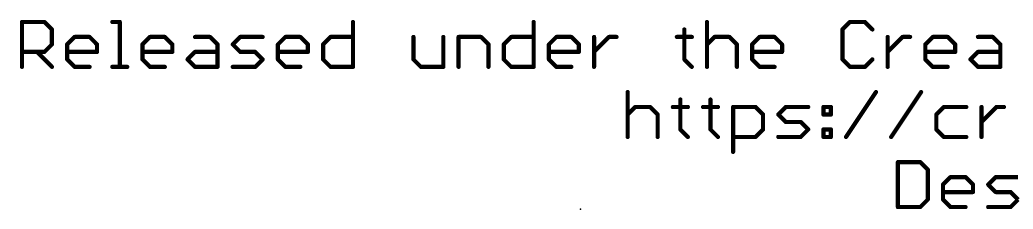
# Model space of a CAD drawing. Extents: x -37 to 70, y -9 to 26.
# Drawn here: x -36.83 to -0.83, y -8.89 to -2.03 of the extents above; entities that cross this region are included whole.
import ezdxf

# ---------------------------------------------------------------- set-up
doc = ezdxf.new("R2010")
doc.units = 0
doc.layers.add('23', color=53, linetype='CONTINUOUS')
doc.layers.add('51', color=53, linetype='CONTINUOUS')

msp = doc.modelspace()

# ---------------------------------------------------------------- linework, layer by layer
at = {"layer": '23'}
msp.add_point((-16.51, -8.89), dxfattribs=at)
at = {"layer": '51', "const_width": 0.1524}
for points in [[(-36.7538, -3.7338), (-36.7538, -2.1068)], [(-36.7538, -2.1068), (-35.9403, -2.1068)], [(-35.9403, -2.1068), (-35.6691, -2.378)], [(-33.4795, -2.1068), (-33.2083, -2.1068)], [(-33.2083, -2.1068), (-33.2083, -3.7338)], [(-24.7548, -2.1068), (-24.7548, -3.7338)], [(-18.2061, -2.1068), (-18.2061, -3.7338)], [(-11.9236, -2.1068), (-11.9236, -3.7338)], [(-6.741, -2.1068), (-7.0121, -2.378)], [(-6.1986, -2.1068), (-6.741, -2.1068)], [(-5.9275, -2.378), (-6.1986, -2.1068)], [(-35.6691, -2.378), (-35.6691, -2.9203)], [(-12.7439, -2.378), (-12.7439, -3.4626)], [(-7.0121, -2.378), (-7.0121, -3.4626)], [(-35.6691, -2.9203), (-35.9403, -3.1915)], [(-35.1166, -2.9203), (-34.8455, -2.6491)], [(-35.1166, -3.4626), (-35.1166, -2.9203)], [(-34.8455, -2.6491), (-34.3032, -2.6491)], [(-34.3032, -2.6491), (-34.032, -2.9203)], [(-34.032, -2.9203), (-34.032, -3.1915)], [(-32.388, -2.9203), (-32.1169, -2.6491)], [(-32.388, -3.4626), (-32.388, -2.9203)], [(-32.1169, -2.6491), (-31.5746, -2.6491)], [(-31.5746, -2.6491), (-31.3034, -2.9203)], [(-31.3034, -2.9203), (-31.3034, -3.1915)], [(-30.4797, -2.6491), (-29.9374, -2.6491)], [(-29.9374, -2.6491), (-29.6662, -2.9203)], [(-29.6662, -2.9203), (-29.6662, -3.7338)], [(-29.1137, -2.9203), (-28.8426, -2.6491)], [(-28.8426, -3.1915), (-29.1137, -2.9203)], [(-28.8426, -2.6491), (-28.0291, -2.6491)], [(-27.4766, -2.9203), (-27.2054, -2.6491)], [(-27.4766, -3.4626), (-27.4766, -2.9203)], [(-27.2054, -2.6491), (-26.6631, -2.6491)], [(-26.6631, -2.6491), (-26.3919, -2.9203)], [(-26.3919, -2.9203), (-26.3919, -3.1915)], [(-25.8394, -2.9203), (-25.5683, -2.6491)], [(-25.8394, -3.4626), (-25.8394, -2.9203)], [(-25.5683, -2.6491), (-24.7548, -2.6491)], [(-22.5651, -2.6491), (-22.5651, -3.4626)], [(-21.4805, -3.7338), (-21.4805, -2.6491)], [(-20.928, -3.7338), (-20.928, -2.6491)], [(-20.928, -2.6491), (-20.1145, -2.6491)], [(-20.1145, -2.6491), (-19.8433, -2.9203)], [(-19.8433, -2.9203), (-19.8433, -3.7338)], [(-19.2908, -2.9203), (-19.0196, -2.6491)], [(-19.2908, -3.4626), (-19.2908, -2.9203)], [(-19.0196, -2.6491), (-18.2061, -2.6491)], [(-17.6536, -2.9203), (-17.3825, -2.6491)], [(-17.6536, -3.4626), (-17.6536, -2.9203)], [(-17.3825, -2.6491), (-16.8402, -2.6491)], [(-16.8402, -2.6491), (-16.569, -2.9203)], [(-16.569, -2.9203), (-16.569, -3.1915)], [(-16.0165, -3.7338), (-16.0165, -2.6491)], [(-16.0165, -3.1915), (-15.4742, -2.6491)], [(-15.4742, -2.6491), (-15.203, -2.6491)], [(-13.015, -2.6491), (-12.4727, -2.6491)], [(-11.9236, -2.9203), (-11.6524, -2.6491)], [(-11.6524, -2.6491), (-11.1101, -2.6491)], [(-11.1101, -2.6491), (-10.8389, -2.9203)], [(-10.8389, -2.9203), (-10.8389, -3.7338)], [(-10.2864, -2.9203), (-10.0153, -2.6491)], [(-10.2864, -3.4626), (-10.2864, -2.9203)], [(-10.0153, -2.6491), (-9.4729, -2.6491)], [(-9.4729, -2.6491), (-9.2018, -2.9203)], [(-9.2018, -2.9203), (-9.2018, -3.1915)], [(-5.375, -3.7338), (-5.375, -2.6491)], [(-5.375, -3.1915), (-4.8326, -2.6491)], [(-4.8326, -2.6491), (-4.5615, -2.6491)], [(-4.0107, -2.9203), (-3.7395, -2.6491)], [(-4.0107, -3.4626), (-4.0107, -2.9203)], [(-3.7395, -2.6491), (-3.1972, -2.6491)], [(-3.1972, -2.6491), (-2.926, -2.9203)], [(-2.926, -2.9203), (-2.926, -3.1915)], [(-2.1024, -2.6491), (-1.56, -2.6491)], [(-1.56, -2.6491), (-1.2889, -2.9203)], [(-1.2889, -2.9203), (-1.2889, -3.7338)], [(-35.9403, -3.1915), (-36.7538, -3.1915)], [(-36.2115, -3.1915), (-35.6691, -3.7338)], [(-34.032, -3.1915), (-35.1166, -3.1915)], [(-31.3034, -3.1915), (-32.388, -3.1915)], [(-30.7509, -3.4626), (-30.4797, -3.1915)], [(-30.4797, -3.1915), (-29.6662, -3.1915)], [(-28.3002, -3.1915), (-28.8426, -3.1915)], [(-28.0291, -3.4626), (-28.3002, -3.1915)], [(-26.3919, -3.1915), (-27.4766, -3.1915)], [(-16.569, -3.1915), (-17.6536, -3.1915)], [(-9.2018, -3.1915), (-10.2864, -3.1915)], [(-2.926, -3.1915), (-4.0107, -3.1915)], [(-2.3735, -3.4626), (-2.1024, -3.1915)], [(-2.1024, -3.1915), (-1.2889, -3.1915)], [(-34.8455, -3.7338), (-35.1166, -3.4626)], [(-32.1169, -3.7338), (-32.388, -3.4626)], [(-30.4797, -3.7338), (-30.7509, -3.4626)], [(-28.3002, -3.7338), (-28.0291, -3.4626)], [(-27.2054, -3.7338), (-27.4766, -3.4626)], [(-25.5683, -3.7338), (-25.8394, -3.4626)], [(-22.5651, -3.4626), (-22.294, -3.7338)], [(-19.0196, -3.7338), (-19.2908, -3.4626)], [(-17.3825, -3.7338), (-17.6536, -3.4626)], [(-12.7439, -3.4626), (-12.4727, -3.7338)], [(-10.0153, -3.7338), (-10.2864, -3.4626)], [(-7.0121, -3.4626), (-6.741, -3.7338)], [(-6.1986, -3.7338), (-5.9275, -3.4626)], [(-3.7395, -3.7338), (-4.0107, -3.4626)], [(-2.1024, -3.7338), (-2.3735, -3.4626)], [(-34.3032, -3.7338), (-34.8455, -3.7338)], [(-33.4795, -3.7338), (-32.9372, -3.7338)], [(-31.5746, -3.7338), (-32.1169, -3.7338)], [(-29.6662, -3.7338), (-30.4797, -3.7338)], [(-29.1137, -3.7338), (-28.3002, -3.7338)], [(-26.6631, -3.7338), (-27.2054, -3.7338)], [(-24.7548, -3.7338), (-25.5683, -3.7338)], [(-22.294, -3.7338), (-21.4805, -3.7338)], [(-18.2061, -3.7338), (-19.0196, -3.7338)], [(-16.8402, -3.7338), (-17.3825, -3.7338)], [(-9.4729, -3.7338), (-10.0153, -3.7338)], [(-6.741, -3.7338), (-6.1986, -3.7338)], [(-3.1972, -3.7338), (-3.7395, -3.7338)], [(-1.2889, -3.7338), (-2.1024, -3.7338)], [(-14.7966, -4.6468), (-14.7966, -6.2738)], [(-6.8837, -6.2738), (-5.7991, -4.6468)], [(-5.2466, -6.2738), (-4.1619, -4.6468)], [(-12.8883, -4.918), (-12.8883, -6.0026)], [(-11.7969, -4.918), (-11.7969, -6.0026)], [(-14.7966, -5.4603), (-14.5255, -5.1891)], [(-14.5255, -5.1891), (-13.9832, -5.1891)], [(-13.9832, -5.1891), (-13.712, -5.4603)], [(-13.712, -5.4603), (-13.712, -6.2738)], [(-13.1595, -5.1891), (-12.6172, -5.1891)], [(-12.0681, -5.1891), (-11.5257, -5.1891)], [(-10.9766, -6.8161), (-10.9766, -5.1891)], [(-10.9766, -5.1891), (-10.1631, -5.1891)], [(-10.1631, -5.1891), (-9.892, -5.4603)], [(-9.892, -5.4603), (-9.892, -6.0026)], [(-9.3395, -5.4603), (-9.0683, -5.1891)], [(-9.0683, -5.7315), (-9.3395, -5.4603)], [(-9.0683, -5.1891), (-8.2548, -5.1891)], [(-7.7023, -5.1891), (-7.4311, -5.1891)], [(-7.7023, -5.4603), (-7.7023, -5.1891)], [(-7.4311, -5.4603), (-7.7023, -5.4603)], [(-7.4311, -5.1891), (-7.4311, -5.4603)], [(-3.3382, -5.1891), (-3.6094, -5.4603)], [(-3.6094, -5.4603), (-3.6094, -6.0026)], [(-2.5248, -5.1891), (-3.3382, -5.1891)], [(-1.9723, -6.2738), (-1.9723, -5.1891)], [(-1.9723, -5.7315), (-1.4299, -5.1891)], [(-1.4299, -5.1891), (-1.1588, -5.1891)], [(-8.526, -5.7315), (-9.0683, -5.7315)], [(-8.2548, -6.0026), (-8.526, -5.7315)], [(-12.8883, -6.0026), (-12.6172, -6.2738)], [(-11.7969, -6.0026), (-11.5257, -6.2738)], [(-9.892, -6.0026), (-10.1631, -6.2738)], [(-8.526, -6.2738), (-8.2548, -6.0026)], [(-7.7023, -6.0026), (-7.4311, -6.0026)], [(-7.7023, -6.2738), (-7.7023, -6.0026)], [(-7.4311, -6.0026), (-7.4311, -6.2738)], [(-3.6094, -6.0026), (-3.3382, -6.2738)], [(-10.1631, -6.2738), (-10.9766, -6.2738)], [(-9.3395, -6.2738), (-8.526, -6.2738)], [(-7.4311, -6.2738), (-7.7023, -6.2738)], [(-3.3382, -6.2738), (-2.5248, -6.2738)], [(-5.0038, -7.1868), (-5.0038, -8.8138)], [(-4.1903, -7.1868), (-5.0038, -7.1868)], [(-3.9191, -7.458), (-4.1903, -7.1868)], [(-3.9191, -8.5426), (-3.9191, -7.458)], [(-3.3666, -8.0003), (-3.0955, -7.7291)], [(-3.0955, -7.7291), (-2.5532, -7.7291)], [(-2.5532, -7.7291), (-2.282, -8.0003)], [(-1.7295, -8.0003), (-1.4583, -7.7291)], [(-1.4583, -7.7291), (-0.6448, -7.7291)], [(-3.3666, -8.5426), (-3.3666, -8.0003)], [(-2.282, -8.2715), (-3.3666, -8.2715)], [(-2.282, -8.0003), (-2.282, -8.2715)], [(-1.4583, -8.2715), (-1.7295, -8.0003)], [(-0.916, -8.2715), (-1.4583, -8.2715)], [(-0.6448, -8.5426), (-0.916, -8.2715)], [(-4.1903, -8.8138), (-3.9191, -8.5426)], [(-3.0955, -8.8138), (-3.3666, -8.5426)], [(-0.916, -8.8138), (-0.6448, -8.5426)], [(-5.0038, -8.8138), (-4.1903, -8.8138)], [(-2.5532, -8.8138), (-3.0955, -8.8138)], [(-1.7295, -8.8138), (-0.916, -8.8138)]]:
    msp.add_lwpolyline(points, dxfattribs=at)
at = {"layer": '51', "const_width": 0.0762}
for points in [[(-36.7157, -2.1068, 1), (-36.7919, -2.1068)], [(-36.7538, -2.0687, 1), (-36.7538, -2.1449)], [(-35.9134, -2.0799, 1), (-35.9672, -2.1338)], [(-35.9403, -2.1449, 1), (-35.9403, -2.0687)], [(-33.4795, -2.0687, 1), (-33.4795, -2.1449)], [(-33.1702, -2.1068, 1), (-33.2464, -2.1068)], [(-33.2083, -2.1449, 1), (-33.2083, -2.0687)], [(-24.7167, -2.1068, 1), (-24.7929, -2.1068)], [(-18.168, -2.1068, 1), (-18.2442, -2.1068)], [(-11.8855, -2.1068, 1), (-11.9617, -2.1068)], [(-6.741, -2.0687, 1), (-6.741, -2.1449)], [(-6.714, -2.1338, 1), (-6.7679, -2.0799)], [(-6.1717, -2.0799, 1), (-6.2256, -2.1338)], [(-6.1986, -2.1449, 1), (-6.1986, -2.0687)], [(-35.631, -2.378, 1), (-35.7072, -2.378)], [(-35.6961, -2.4049, 1), (-35.6422, -2.351)], [(-12.7058, -2.378, 1), (-12.782, -2.378)], [(-7.0391, -2.351, 1), (-6.9852, -2.4049)], [(-6.974, -2.378, 1), (-7.0502, -2.378)], [(-5.9544, -2.4049, 1), (-5.9005, -2.351)], [(-35.6422, -2.9472, 1), (-35.6961, -2.8934)], [(-35.0785, -2.9203, 1), (-35.1547, -2.9203)], [(-35.1436, -2.8934, 1), (-35.0897, -2.9472)], [(-34.8455, -2.611, 1), (-34.8455, -2.6872)], [(-34.8185, -2.6761, 1), (-34.8724, -2.6222)], [(-34.2762, -2.6222, 1), (-34.3301, -2.6761)], [(-34.3032, -2.6872, 1), (-34.3032, -2.611)], [(-33.9939, -2.9203, 1), (-34.0701, -2.9203)], [(-34.0589, -2.9472, 1), (-34.005, -2.8934)], [(-32.3499, -2.9203, 1), (-32.4261, -2.9203)], [(-32.415, -2.8934, 1), (-32.3611, -2.9472)], [(-32.1169, -2.611, 1), (-32.1169, -2.6872)], [(-32.0899, -2.6761, 1), (-32.1438, -2.6222)], [(-31.5476, -2.6222, 1), (-31.6015, -2.6761)], [(-31.5746, -2.6872, 1), (-31.5746, -2.611)], [(-31.2653, -2.9203, 1), (-31.3415, -2.9203)], [(-31.3303, -2.9472, 1), (-31.2764, -2.8934)], [(-30.4797, -2.611, 1), (-30.4797, -2.6872)], [(-29.9105, -2.6222, 1), (-29.9643, -2.6761)], [(-29.9374, -2.6872, 1), (-29.9374, -2.611)], [(-29.6281, -2.9203, 1), (-29.7043, -2.9203)], [(-29.6932, -2.9472, 1), (-29.6393, -2.8934)], [(-29.0868, -2.8934, 1), (-29.1407, -2.9472)], [(-29.1407, -2.8934, 1), (-29.0868, -2.9472)], [(-28.8426, -2.611, 1), (-28.8426, -2.6872)], [(-28.8156, -2.6761, 1), (-28.8695, -2.6222)], [(-28.0291, -2.6872, 1), (-28.0291, -2.611)], [(-27.4385, -2.9203, 1), (-27.5147, -2.9203)], [(-27.5035, -2.8934, 1), (-27.4496, -2.9472)], [(-27.2054, -2.611, 1), (-27.2054, -2.6872)], [(-27.1785, -2.6761, 1), (-27.2324, -2.6222)], [(-26.6361, -2.6222, 1), (-26.69, -2.6761)], [(-26.6631, -2.6872, 1), (-26.6631, -2.611)], [(-26.3538, -2.9203, 1), (-26.43, -2.9203)], [(-26.4189, -2.9472, 1), (-26.365, -2.8934)], [(-25.8013, -2.9203, 1), (-25.8775, -2.9203)], [(-25.8664, -2.8934, 1), (-25.8125, -2.9472)], [(-25.5683, -2.611, 1), (-25.5683, -2.6872)], [(-25.5413, -2.6761, 1), (-25.5952, -2.6222)], [(-24.7548, -2.6872, 1), (-24.7548, -2.611)], [(-22.527, -2.6491, 1), (-22.6032, -2.6491)], [(-21.4424, -2.6491, 1), (-21.5186, -2.6491)], [(-20.8899, -2.6491, 1), (-20.9661, -2.6491)], [(-20.928, -2.611, 1), (-20.928, -2.6872)], [(-20.0875, -2.6222, 1), (-20.1414, -2.6761)], [(-20.1145, -2.6872, 1), (-20.1145, -2.611)], [(-19.8052, -2.9203, 1), (-19.8814, -2.9203)], [(-19.8702, -2.9472, 1), (-19.8164, -2.8934)], [(-19.2527, -2.9203, 1), (-19.3289, -2.9203)], [(-19.3177, -2.8934, 1), (-19.2639, -2.9472)], [(-19.0196, -2.611, 1), (-19.0196, -2.6872)], [(-18.9927, -2.6761, 1), (-19.0466, -2.6222)], [(-18.2061, -2.6872, 1), (-18.2061, -2.611)], [(-17.6155, -2.9203, 1), (-17.6917, -2.9203)], [(-17.6806, -2.8934, 1), (-17.6267, -2.9472)], [(-17.3825, -2.611, 1), (-17.3825, -2.6872)], [(-17.3555, -2.6761, 1), (-17.4094, -2.6222)], [(-16.8132, -2.6222, 1), (-16.8671, -2.6761)], [(-16.8402, -2.6872, 1), (-16.8402, -2.611)], [(-16.5309, -2.9203, 1), (-16.6071, -2.9203)], [(-16.5959, -2.9472, 1), (-16.542, -2.8934)], [(-15.9784, -2.6491, 1), (-16.0546, -2.6491)], [(-15.4742, -2.611, 1), (-15.4742, -2.6872)], [(-15.4472, -2.6761, 1), (-15.5011, -2.6222)], [(-15.203, -2.6872, 1), (-15.203, -2.611)], [(-13.015, -2.611, 1), (-13.015, -2.6872)], [(-12.4727, -2.6872, 1), (-12.4727, -2.611)], [(-11.9505, -2.8934, 1), (-11.8967, -2.9472)], [(-11.6524, -2.611, 1), (-11.6524, -2.6872)], [(-11.6255, -2.6761, 1), (-11.6794, -2.6222)], [(-11.0832, -2.6222, 1), (-11.137, -2.6761)], [(-11.1101, -2.6872, 1), (-11.1101, -2.611)], [(-10.8008, -2.9203, 1), (-10.877, -2.9203)], [(-10.8659, -2.9472, 1), (-10.812, -2.8934)], [(-10.2483, -2.9203, 1), (-10.3245, -2.9203)], [(-10.3134, -2.8934, 1), (-10.2595, -2.9472)], [(-10.0153, -2.611, 1), (-10.0153, -2.6872)], [(-9.9883, -2.6761, 1), (-10.0422, -2.6222)], [(-9.446, -2.6222, 1), (-9.4999, -2.6761)], [(-9.4729, -2.6872, 1), (-9.4729, -2.611)], [(-9.1637, -2.9203, 1), (-9.2399, -2.9203)], [(-9.2287, -2.9472, 1), (-9.1748, -2.8934)], [(-5.3369, -2.6491, 1), (-5.4131, -2.6491)], [(-4.8326, -2.611, 1), (-4.8326, -2.6872)], [(-4.8057, -2.6761, 1), (-4.8596, -2.6222)], [(-4.5615, -2.6872, 1), (-4.5615, -2.611)], [(-3.9726, -2.9203, 1), (-4.0488, -2.9203)], [(-4.0376, -2.8934, 1), (-3.9837, -2.9472)], [(-3.7395, -2.611, 1), (-3.7395, -2.6872)], [(-3.7126, -2.6761, 1), (-3.7665, -2.6222)], [(-3.1702, -2.6222, 1), (-3.2241, -2.6761)], [(-3.1972, -2.6872, 1), (-3.1972, -2.611)], [(-2.8879, -2.9203, 1), (-2.9641, -2.9203)], [(-2.953, -2.9472, 1), (-2.8991, -2.8934)], [(-2.1024, -2.611, 1), (-2.1024, -2.6872)], [(-1.5331, -2.6222, 1), (-1.587, -2.6761)], [(-1.56, -2.6872, 1), (-1.56, -2.611)], [(-1.2508, -2.9203, 1), (-1.327, -2.9203)], [(-1.3158, -2.9472, 1), (-1.2619, -2.8934)], [(-36.7538, -3.1534, 1), (-36.7538, -3.2296)], [(-36.1845, -3.1645, 1), (-36.2384, -3.2184)], [(-35.9672, -3.1645, 1), (-35.9134, -3.2184)], [(-35.9403, -3.2296, 1), (-35.9403, -3.1534)], [(-35.7072, -2.9203, 1), (-35.631, -2.9203)], [(-35.1166, -3.1534, 1), (-35.1166, -3.2296)], [(-34.0701, -3.1915, 1), (-33.9939, -3.1915)], [(-34.032, -3.2296, 1), (-34.032, -3.1534)], [(-32.388, -3.1534, 1), (-32.388, -3.2296)], [(-31.3415, -3.1915, 1), (-31.2653, -3.1915)], [(-31.3034, -3.2296, 1), (-31.3034, -3.1534)], [(-30.4797, -3.1534, 1), (-30.4797, -3.2296)], [(-30.4528, -3.2184, 1), (-30.5067, -3.1645)], [(-29.6662, -3.2296, 1), (-29.6662, -3.1534)], [(-28.8426, -3.1534, 1), (-28.8426, -3.2296)], [(-28.8695, -3.2184, 1), (-28.8156, -3.1645)], [(-28.2733, -3.1645, 1), (-28.3272, -3.2184)], [(-28.3002, -3.2296, 1), (-28.3002, -3.1534)], [(-27.4766, -3.1534, 1), (-27.4766, -3.2296)], [(-26.43, -3.1915, 1), (-26.3538, -3.1915)], [(-26.3919, -3.2296, 1), (-26.3919, -3.1534)], [(-17.6536, -3.1534, 1), (-17.6536, -3.2296)], [(-16.6071, -3.1915, 1), (-16.5309, -3.1915)], [(-16.569, -3.2296, 1), (-16.569, -3.1534)], [(-16.0434, -3.1645, 1), (-15.9895, -3.2184)], [(-10.2864, -3.1534, 1), (-10.2864, -3.2296)], [(-9.2399, -3.1915, 1), (-9.1637, -3.1915)], [(-9.2018, -3.2296, 1), (-9.2018, -3.1534)], [(-5.4019, -3.1645, 1), (-5.348, -3.2184)], [(-4.0107, -3.1534, 1), (-4.0107, -3.2296)], [(-2.9641, -3.1915, 1), (-2.8879, -3.1915)], [(-2.926, -3.2296, 1), (-2.926, -3.1534)], [(-2.1024, -3.1534, 1), (-2.1024, -3.2296)], [(-2.0754, -3.2184, 1), (-2.1293, -3.1645)], [(-1.2889, -3.2296, 1), (-1.2889, -3.1534)], [(-35.0897, -3.4357, 1), (-35.1436, -3.4896)], [(-35.1547, -3.4626, 1), (-35.0785, -3.4626)], [(-32.3611, -3.4357, 1), (-32.415, -3.4896)], [(-32.4261, -3.4626, 1), (-32.3499, -3.4626)], [(-30.724, -3.4357, 1), (-30.7778, -3.4896)], [(-30.7778, -3.4357, 1), (-30.724, -3.4896)], [(-28.0021, -3.4896, 1), (-28.056, -3.4357)], [(-28.056, -3.4896, 1), (-28.0021, -3.4357)], [(-27.4496, -3.4357, 1), (-27.5035, -3.4896)], [(-27.5147, -3.4626, 1), (-27.4385, -3.4626)], [(-25.8125, -3.4357, 1), (-25.8664, -3.4896)], [(-25.8775, -3.4626, 1), (-25.8013, -3.4626)], [(-22.5382, -3.4357, 1), (-22.5921, -3.4896)], [(-22.6032, -3.4626, 1), (-22.527, -3.4626)], [(-19.2639, -3.4357, 1), (-19.3177, -3.4896)], [(-19.3289, -3.4626, 1), (-19.2527, -3.4626)], [(-17.6267, -3.4357, 1), (-17.6806, -3.4896)], [(-17.6917, -3.4626, 1), (-17.6155, -3.4626)], [(-12.7169, -3.4357, 1), (-12.7708, -3.4896)], [(-12.782, -3.4626, 1), (-12.7058, -3.4626)], [(-10.2595, -3.4357, 1), (-10.3134, -3.4896)], [(-10.3245, -3.4626, 1), (-10.2483, -3.4626)], [(-6.9852, -3.4357, 1), (-7.0391, -3.4896)], [(-7.0502, -3.4626, 1), (-6.974, -3.4626)], [(-5.9005, -3.4896, 1), (-5.9544, -3.4357)], [(-3.9837, -3.4357, 1), (-4.0376, -3.4896)], [(-4.0488, -3.4626, 1), (-3.9726, -3.4626)], [(-2.3466, -3.4357, 1), (-2.4005, -3.4896)], [(-2.4005, -3.4357, 1), (-2.3466, -3.4896)], [(-36.7919, -3.7338, 1), (-36.7157, -3.7338)], [(-35.6961, -3.7607, 1), (-35.6422, -3.7069)], [(-34.8455, -3.6957, 1), (-34.8455, -3.7719)], [(-34.8724, -3.7607, 1), (-34.8185, -3.7069)], [(-34.3032, -3.7719, 1), (-34.3032, -3.6957)], [(-33.4795, -3.6957, 1), (-33.4795, -3.7719)], [(-33.2464, -3.7338, 1), (-33.1702, -3.7338)], [(-32.9372, -3.7719, 1), (-32.9372, -3.6957)], [(-32.1169, -3.6957, 1), (-32.1169, -3.7719)], [(-32.1438, -3.7607, 1), (-32.0899, -3.7069)], [(-31.5746, -3.7719, 1), (-31.5746, -3.6957)], [(-30.4797, -3.6957, 1), (-30.4797, -3.7719)], [(-30.5067, -3.7607, 1), (-30.4528, -3.7069)], [(-29.7043, -3.7338, 1), (-29.6281, -3.7338)], [(-29.6662, -3.7719, 1), (-29.6662, -3.6957)], [(-29.1137, -3.6957, 1), (-29.1137, -3.7719)], [(-28.3272, -3.7069, 1), (-28.2733, -3.7607)], [(-28.3002, -3.7719, 1), (-28.3002, -3.6957)], [(-27.2054, -3.6957, 1), (-27.2054, -3.7719)], [(-27.2324, -3.7607, 1), (-27.1785, -3.7069)], [(-26.6631, -3.7719, 1), (-26.6631, -3.6957)], [(-25.5683, -3.6957, 1), (-25.5683, -3.7719)], [(-25.5952, -3.7607, 1), (-25.5413, -3.7069)], [(-24.7929, -3.7338, 1), (-24.7167, -3.7338)], [(-24.7548, -3.7719, 1), (-24.7548, -3.6957)], [(-22.294, -3.6957, 1), (-22.294, -3.7719)], [(-22.3209, -3.7607, 1), (-22.267, -3.7069)], [(-21.5186, -3.7338, 1), (-21.4424, -3.7338)], [(-21.4805, -3.7719, 1), (-21.4805, -3.6957)], [(-20.9661, -3.7338, 1), (-20.8899, -3.7338)], [(-19.8814, -3.7338, 1), (-19.8052, -3.7338)], [(-19.0196, -3.6957, 1), (-19.0196, -3.7719)], [(-19.0466, -3.7607, 1), (-18.9927, -3.7069)], [(-18.2442, -3.7338, 1), (-18.168, -3.7338)], [(-18.2061, -3.7719, 1), (-18.2061, -3.6957)], [(-17.3825, -3.6957, 1), (-17.3825, -3.7719)], [(-17.4094, -3.7607, 1), (-17.3555, -3.7069)], [(-16.8402, -3.7719, 1), (-16.8402, -3.6957)], [(-16.0546, -3.7338, 1), (-15.9784, -3.7338)], [(-12.4996, -3.7607, 1), (-12.4458, -3.7069)], [(-11.9617, -3.7338, 1), (-11.8855, -3.7338)], [(-10.877, -3.7338, 1), (-10.8008, -3.7338)], [(-10.0153, -3.6957, 1), (-10.0153, -3.7719)], [(-10.0422, -3.7607, 1), (-9.9883, -3.7069)], [(-9.4729, -3.7719, 1), (-9.4729, -3.6957)], [(-6.741, -3.6957, 1), (-6.741, -3.7719)], [(-6.7679, -3.7607, 1), (-6.714, -3.7069)], [(-6.2256, -3.7069, 1), (-6.1717, -3.7607)], [(-6.1986, -3.7719, 1), (-6.1986, -3.6957)], [(-5.4131, -3.7338, 1), (-5.3369, -3.7338)], [(-3.7395, -3.6957, 1), (-3.7395, -3.7719)], [(-3.7665, -3.7607, 1), (-3.7126, -3.7069)], [(-3.1972, -3.7719, 1), (-3.1972, -3.6957)], [(-2.1024, -3.6957, 1), (-2.1024, -3.7719)], [(-2.1293, -3.7607, 1), (-2.0754, -3.7069)], [(-1.327, -3.7338, 1), (-1.2508, -3.7338)], [(-1.2889, -3.7719, 1), (-1.2889, -3.6957)], [(-14.7585, -4.6468, 1), (-14.8347, -4.6468)], [(-5.7674, -4.6679, 1), (-5.8308, -4.6257)], [(-4.1302, -4.6679, 1), (-4.1936, -4.6257)], [(-12.8502, -4.918, 1), (-12.9264, -4.918)], [(-11.7588, -4.918, 1), (-11.835, -4.918)], [(-14.8236, -5.4334, 1), (-14.7697, -5.4872)], [(-14.5255, -5.151, 1), (-14.5255, -5.2272)], [(-14.4985, -5.2161, 1), (-14.5524, -5.1622)], [(-13.9562, -5.1622, 1), (-14.0101, -5.2161)], [(-13.9832, -5.2272, 1), (-13.9832, -5.151)], [(-13.6739, -5.4603, 1), (-13.7501, -5.4603)], [(-13.7389, -5.4872, 1), (-13.685, -5.4334)], [(-13.1595, -5.151, 1), (-13.1595, -5.2272)], [(-12.6172, -5.2272, 1), (-12.6172, -5.151)], [(-12.0681, -5.151, 1), (-12.0681, -5.2272)], [(-11.5257, -5.2272, 1), (-11.5257, -5.151)], [(-10.9385, -5.1891, 1), (-11.0147, -5.1891)], [(-10.9766, -5.151, 1), (-10.9766, -5.2272)], [(-10.1362, -5.1622, 1), (-10.1901, -5.2161)], [(-10.1631, -5.2272, 1), (-10.1631, -5.151)], [(-9.8539, -5.4603, 1), (-9.9301, -5.4603)], [(-9.9189, -5.4872, 1), (-9.865, -5.4334)], [(-9.3125, -5.4334, 1), (-9.3664, -5.4872)], [(-9.3664, -5.4334, 1), (-9.3125, -5.4872)], [(-9.0683, -5.151, 1), (-9.0683, -5.2272)], [(-9.0414, -5.2161, 1), (-9.0952, -5.1622)], [(-8.2548, -5.2272, 1), (-8.2548, -5.151)], [(-7.7023, -5.151, 1), (-7.7023, -5.2272)], [(-7.6642, -5.1891, 1), (-7.7404, -5.1891)], [(-7.7023, -5.4222, 1), (-7.7023, -5.4984)], [(-7.393, -5.1891, 1), (-7.4692, -5.1891)], [(-7.4311, -5.2272, 1), (-7.4311, -5.151)], [(-7.4311, -5.4984, 1), (-7.4311, -5.4222)], [(-3.5713, -5.4603, 1), (-3.6475, -5.4603)], [(-3.6364, -5.4334, 1), (-3.5825, -5.4872)], [(-3.3382, -5.151, 1), (-3.3382, -5.2272)], [(-3.3113, -5.2161, 1), (-3.3652, -5.1622)], [(-2.5248, -5.2272, 1), (-2.5248, -5.151)], [(-1.9342, -5.1891, 1), (-2.0104, -5.1891)], [(-1.4299, -5.151, 1), (-1.4299, -5.2272)], [(-1.403, -5.2161, 1), (-1.4569, -5.1622)], [(-1.1588, -5.2272, 1), (-1.1588, -5.151)], [(-9.0683, -5.6934, 1), (-9.0683, -5.7696)], [(-9.0952, -5.7584, 1), (-9.0414, -5.7045)], [(-8.499, -5.7045, 1), (-8.5529, -5.7584)], [(-8.526, -5.7696, 1), (-8.526, -5.6934)], [(-7.7404, -5.4603, 1), (-7.6642, -5.4603)], [(-7.4692, -5.4603, 1), (-7.393, -5.4603)], [(-1.9992, -5.7045, 1), (-1.9453, -5.7584)], [(-12.8614, -5.9757, 1), (-12.9153, -6.0296)], [(-12.9264, -6.0026, 1), (-12.8502, -6.0026)], [(-11.7699, -5.9757, 1), (-11.8238, -6.0296)], [(-11.835, -6.0026, 1), (-11.7588, -6.0026)], [(-9.9301, -6.0026, 1), (-9.8539, -6.0026)], [(-9.865, -6.0296, 1), (-9.9189, -5.9757)], [(-8.2279, -6.0296, 1), (-8.2817, -5.9757)], [(-8.2817, -6.0296, 1), (-8.2279, -5.9757)], [(-7.7023, -5.9645, 1), (-7.7023, -6.0407)], [(-7.6642, -6.0026, 1), (-7.7404, -6.0026)], [(-7.393, -6.0026, 1), (-7.4692, -6.0026)], [(-7.4311, -6.0407, 1), (-7.4311, -5.9645)], [(-3.5825, -5.9757, 1), (-3.6364, -6.0296)], [(-3.6475, -6.0026, 1), (-3.5713, -6.0026)], [(-14.8347, -6.2738, 1), (-14.7585, -6.2738)], [(-13.7501, -6.2738, 1), (-13.6739, -6.2738)], [(-12.6441, -6.3007, 1), (-12.5902, -6.2469)], [(-11.5527, -6.3007, 1), (-11.4988, -6.2469)], [(-10.9766, -6.2357, 1), (-10.9766, -6.3119)], [(-10.1901, -6.2469, 1), (-10.1362, -6.3007)], [(-10.1631, -6.3119, 1), (-10.1631, -6.2357)], [(-9.3395, -6.2357, 1), (-9.3395, -6.3119)], [(-8.5529, -6.2469, 1), (-8.499, -6.3007)], [(-8.526, -6.3119, 1), (-8.526, -6.2357)], [(-7.7023, -6.2357, 1), (-7.7023, -6.3119)], [(-7.7404, -6.2738, 1), (-7.6642, -6.2738)], [(-7.4692, -6.2738, 1), (-7.393, -6.2738)], [(-7.4311, -6.3119, 1), (-7.4311, -6.2357)], [(-6.9154, -6.2527, 1), (-6.852, -6.2949)], [(-5.2783, -6.2527, 1), (-5.2149, -6.2949)], [(-3.3382, -6.2357, 1), (-3.3382, -6.3119)], [(-3.3652, -6.3007, 1), (-3.3113, -6.2469)], [(-2.5248, -6.3119, 1), (-2.5248, -6.2357)], [(-2.0104, -6.2738, 1), (-1.9342, -6.2738)], [(-11.0147, -6.8161, 1), (-10.9385, -6.8161)], [(-4.9657, -7.1868, 1), (-5.0419, -7.1868)], [(-5.0038, -7.1487, 1), (-5.0038, -7.2249)], [(-4.1634, -7.1599, 1), (-4.2172, -7.2138)], [(-4.1903, -7.2249, 1), (-4.1903, -7.1487)], [(-3.881, -7.458, 1), (-3.9572, -7.458)], [(-3.9461, -7.4849, 1), (-3.8922, -7.431)], [(-3.0955, -7.691, 1), (-3.0955, -7.7672)], [(-3.0685, -7.7561, 1), (-3.1224, -7.7022)], [(-2.5262, -7.7022, 1), (-2.5801, -7.7561)], [(-2.5532, -7.7672, 1), (-2.5532, -7.691)], [(-1.4583, -7.691, 1), (-1.4583, -7.7672)], [(-1.4314, -7.7561, 1), (-1.4853, -7.7022)], [(-3.3285, -8.0003, 1), (-3.4047, -8.0003)], [(-3.3936, -7.9734, 1), (-3.3397, -8.0272)], [(-3.3666, -8.2334, 1), (-3.3666, -8.3096)], [(-2.2439, -8.0003, 1), (-2.3201, -8.0003)], [(-2.3201, -8.2715, 1), (-2.2439, -8.2715)], [(-2.3089, -8.0272, 1), (-2.255, -7.9734)], [(-2.282, -8.3096, 1), (-2.282, -8.2334)], [(-1.7025, -7.9734, 1), (-1.7564, -8.0272)], [(-1.7564, -7.9734, 1), (-1.7025, -8.0272)], [(-1.4583, -8.2334, 1), (-1.4583, -8.3096)], [(-1.4853, -8.2984, 1), (-1.4314, -8.2445)], [(-0.8891, -8.2445, 1), (-0.9429, -8.2984)], [(-0.916, -8.3096, 1), (-0.916, -8.2334)], [(-3.9572, -8.5426, 1), (-3.881, -8.5426)], [(-3.8922, -8.5696, 1), (-3.9461, -8.5157)], [(-3.3397, -8.5157, 1), (-3.3936, -8.5696)], [(-3.4047, -8.5426, 1), (-3.3285, -8.5426)], [(-5.0038, -8.7757, 1), (-5.0038, -8.8519)], [(-5.0419, -8.8138, 1), (-4.9657, -8.8138)], [(-4.2172, -8.7869, 1), (-4.1634, -8.8407)], [(-4.1903, -8.8519, 1), (-4.1903, -8.7757)], [(-3.0955, -8.7757, 1), (-3.0955, -8.8519)], [(-3.1224, -8.8407, 1), (-3.0685, -8.7869)], [(-2.5532, -8.8519, 1), (-2.5532, -8.7757)], [(-1.7295, -8.7757, 1), (-1.7295, -8.8519)], [(-0.9429, -8.7869, 1), (-0.8891, -8.8407)], [(-0.916, -8.8519, 1), (-0.916, -8.7757)]]:
    msp.add_lwpolyline(points, format="xyb", dxfattribs=at)

doc.saveas('drawing.dxf')
